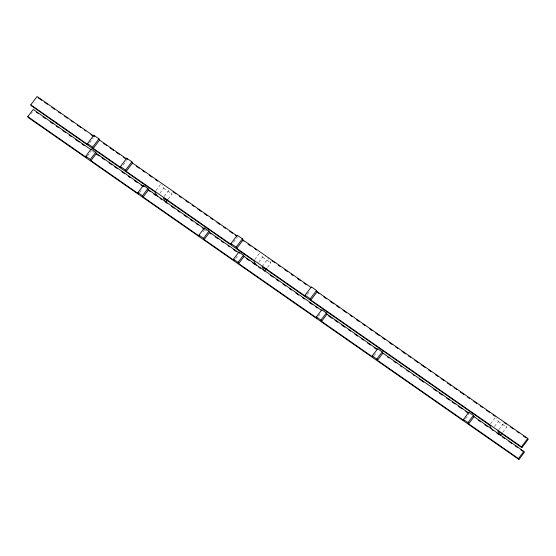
<?xml version="1.0" encoding="UTF-8"?>
<svg xmlns="http://www.w3.org/2000/svg" width="556" height="556" viewBox="0 0 556 556"><rect width="100%" height="100%" fill="white"/><g stroke="black" fill="none" stroke-linecap="round" stroke-linejoin="round"><path stroke-width="0.42" stroke-dasharray="2.78 2.08" d="M31.24 113.612L32.227 112.312M89.592 142.892L93.471 137.77M87.382 156.166L91.337 150.947M123.029 165.215L126.42 160.733M139.542 192.522L141.523 189.909M155.895 190.618L160.74 184.217M159.808 193.342L163.679 188.22L161.921 184.898M164.208 196.407L169.045 190.006M168.114 199.131L171.992 194.009L170.588 191.354M203.037 231.782L205.011 229.169M233.548 242.242L237.419 237.113M235.612 258.47L238.079 255.204M254.759 259.52L259.603 253.112M258.672 262.237L262.543 257.115L261.139 254.46M262.098 266.588L268.395 258.262M267.464 267.387L270.855 262.905L268.75 258.929M307.183 294.534L309.602 291.33M318.498 316.232L319.978 314.279M373.896 355.84L375.87 353.227M465.567 418.731L469.021 414.157M490.51 423.818L495.354 417.41M494.423 426.535L498.301 421.413L496.543 418.098M498.822 429.607L503.18 423.846M502.735 432.332L506.606 427.21L505.202 424.555M163.679 188.22L171.992 194.009M262.543 257.115L270.855 262.905M498.301 421.413L506.606 427.21M92.699 151.461L94.124 152.455M204.608 229.447L207.437 231.421"/><path stroke-width="0.83" d="M157.383 196.539L154.929 191.896L31.247 105.709L30.795 104.848L37.092 96.522L93.728 135.998M468.805 413.011L382.903 353.143L382.257 351.92L377.691 348.737L372.263 355.916L376.822 359.1L377.475 360.33L464.086 420.69L463.433 419.46L468.868 412.274L473.434 415.457L474.08 416.687L523.891 451.396L524.364 452.292L518.929 459.478L28.273 117.531L27.8 116.635L33.235 109.456L91.121 149.8M30.795 104.848L88.14 144.817L87.494 143.587L93.79 135.261L98.926 138.84L99.573 140.07L126.692 158.967M27.8 116.635L86.395 157.473L85.749 156.25L91.177 149.064L95.743 152.247L96.396 153.47L143.281 186.149M237.197 235.98L132.523 163.033L131.876 161.803L126.74 158.224L120.444 166.55L121.09 167.78L93.276 148.396L92.63 147.166L98.926 138.84M93.276 148.396L99.573 140.07M204.302 228.676L148.556 189.825L147.903 188.595L143.337 185.412L137.909 192.598L138.555 193.829L90.962 160.656L90.315 159.426L95.743 152.247M90.962 160.656L96.396 153.47M311.318 287.633L243.041 240.053L242.395 238.83L237.259 235.251L230.962 243.57L231.609 244.8L126.226 171.359L125.58 170.129L131.876 161.803M126.226 171.359L132.523 163.033M238.865 252.758L209.577 232.352L208.931 231.122L204.365 227.946L198.93 235.125L199.583 236.356L143.121 197.005L142.475 195.781L147.903 188.595M143.121 197.005L148.556 189.825M167.634 199.771L165.695 202.335L167.113 203.322M321.736 310.512L244.126 256.427L243.472 255.197L238.906 252.014L233.478 259.2L234.125 260.43L204.149 239.532L203.496 238.309L208.931 231.122M204.149 239.532L209.577 232.352M501.762 433.61L500.31 435.529L497.856 430.886L521.903 447.649L528.2 439.323L527.748 438.469L317.163 291.705L316.51 290.482L311.374 286.903L305.084 295.229L305.73 296.452L236.745 248.379L236.098 247.149L242.395 238.83M236.745 248.379L243.041 240.053M377.635 349.474L327.011 314.189L326.358 312.965L321.799 309.782L316.364 316.969L317.017 318.192L238.691 263.607L238.044 262.383L243.472 255.197M238.691 263.607L244.126 256.427M266.498 268.673L264.559 271.231L262.098 266.588L489.544 425.097L491.525 428.843M521.903 447.649L521.452 446.795L310.867 300.031L310.213 298.808L316.51 290.482M310.867 300.031L317.163 291.705M372.263 355.916L372.909 357.147L321.576 321.375L320.93 320.145L326.358 312.965M321.576 321.375L327.011 314.189M376.822 359.1L382.257 351.92M377.475 360.33L382.903 353.143M518.929 459.478L518.456 458.582L468.652 423.867L467.999 422.643L473.434 415.457M468.652 423.867L474.08 416.687M521.452 446.795L527.748 438.469M518.456 458.582L523.891 451.396M38.253 97.877L41.811 100.351M44.654 102.332L47.496 104.313M51.757 107.287L54.599 109.268M58.158 111.749L60.291 113.229M64.552 116.204L67.394 118.185M70.953 120.666L73.086 122.146M77.347 125.121L80.905 127.595M84.456 130.076L85.874 131.063M90.85 134.531L92.984 136.018M103.645 143.448L106.488 145.429M110.046 147.91L113.598 150.384M116.44 152.365L119.283 154.346M123.55 157.32L124.968 158.307M136.345 166.237L139.188 168.218M142.739 170.692L144.873 172.179M149.14 175.154L151.983 177.135M155.534 179.609L157.668 181.096M173.069 191.827L175.898 193.801M179.435 196.268L181.555 197.748M185.801 200.702L188.63 202.676M192.167 205.143L194.294 206.624M197.832 209.084L201.369 211.551M204.198 213.525L207.027 215.499M210.564 217.959L212.684 219.439M216.93 222.4L219.759 224.367M223.297 226.834L225.423 228.314M229.663 231.275L232.498 233.242M235.327 235.216L236.738 236.203M242.402 240.15L243.813 241.13M248.059 244.091L250.888 246.065M254.426 248.532L256.545 250.005M271.947 260.743L274.796 262.724M278.347 265.198L280.481 266.685M284.741 269.66L287.584 271.641M291.142 274.115L293.269 275.602M297.536 278.57L300.379 280.558M303.93 283.032L306.064 284.519M317.441 292.442L318.859 293.436M323.835 296.897L326.678 298.885M330.229 301.359L333.788 303.833M336.63 305.814L339.473 307.795M343.024 310.276L346.583 312.75M350.134 315.231L352.268 316.711M356.528 319.686L359.371 321.667M362.929 324.141L365.063 325.628M369.323 328.603L372.166 330.584M375.724 333.058L379.275 335.539M382.118 337.52L384.96 339.501M389.228 342.468L392.07 344.456M395.622 346.93L397.755 348.417M402.016 351.385L405.574 353.866M408.417 355.847L410.55 357.334M414.811 360.302L418.369 362.783M421.212 364.764L425.472 367.731M428.315 369.712L431.157 371.693M435.424 374.668L438.267 376.648M441.11 378.629L443.952 380.61M447.51 383.091L451.062 385.565M453.904 387.546L456.747 389.527M460.298 392.008L463.857 394.482M467.408 396.956L469.542 398.443M473.802 401.418L476.652 403.399M480.203 405.873L482.337 407.36M486.597 410.335L489.44 412.316M492.998 414.79L495.132 416.277M504.146 422.56L506.273 424.04M510.512 427.001L513.348 428.975M516.885 431.435L519.005 432.915M523.252 435.876L526.08 437.843M87.494 143.587L92.63 147.166M120.444 166.55L125.58 170.129M230.962 243.57L236.098 247.149M305.084 295.229L310.213 298.808M36.55 112.333L38.684 113.82M42.944 116.788L45.787 118.769M50.054 121.743L52.896 123.724M56.455 126.198L58.582 127.685M62.849 130.66L65.691 132.641M69.243 135.115L71.376 136.602M75.644 139.577L79.195 142.051M82.038 144.032L84.171 145.519M96.257 153.942L99.1 155.923M101.943 157.904L104.785 159.885M109.052 162.859L111.895 164.84M114.738 166.821L117.58 168.802M121.847 171.776L124.69 173.757M128.241 176.231L130.375 177.718M134.642 180.693L137.485 182.674M141.036 185.148L142.461 186.142M148.146 190.103L150.28 191.591M153.831 194.065L155.965 195.552M160.156 198.471L161.539 199.437M171.352 206.276L174.181 208.25M177.718 210.717L179.845 212.197M184.092 215.151L186.92 217.125M190.458 219.592L192.578 221.066M196.115 223.533L198.235 225.013M202.481 227.974L203.899 228.961M209.556 232.901L210.974 233.888M215.214 236.849L218.049 238.816M221.587 241.283L223.707 242.763M227.953 245.717L229.364 246.704M233.61 249.665L236.439 251.639M246.343 258.54L249.171 260.514M252.709 262.974L254.836 264.454M258.325 266.887L260.403 268.339M270.244 275.199L273.086 277.18M276.645 279.654L278.771 281.141M283.039 284.109L285.881 286.097M289.433 288.571L291.566 290.058M295.834 293.026L298.676 295.007M302.228 297.488L304.361 298.975M309.338 302.436L312.18 304.424M315.732 306.898L317.156 307.885M328.526 315.815L332.078 318.289M334.927 320.27L337.77 322.251M341.321 324.732L344.873 327.206M348.431 329.68L350.558 331.167M354.825 334.142L357.668 336.123M361.219 338.597L363.353 340.084M367.62 343.059L370.463 345.04M374.014 347.514L376.148 349.001M387.518 356.924L388.943 357.918M393.919 361.386L396.053 362.873M400.313 365.841L401.738 366.835M406.714 370.303L408.841 371.783M413.108 374.758L414.533 375.752M419.502 379.22L423.769 382.187M433.722 389.124L436.564 391.104M439.407 393.085L442.249 395.066M446.517 398.04L449.359 400.021M452.202 402.002L455.044 403.983M458.596 406.457L462.147 408.938M465.706 411.412L467.839 412.899M478.501 420.329L480.627 421.816M484.895 424.784L487.737 426.772M492.004 429.739L493.387 430.705M496.849 433.117L498.927 434.57M502.436 437.009L504.556 438.489M508.803 441.45L511.631 443.417M515.169 445.884L517.288 447.365M520.826 449.832L522.946 451.305M85.749 156.25L90.315 159.426M137.909 192.598L142.475 195.781M198.93 235.125L203.496 238.309M233.478 259.2L238.044 262.383M316.364 316.969L320.93 320.145M463.433 419.46L467.999 422.643M256.246 265.441L253.793 260.799L163.235 197.693L165.222 201.439M238.906 252.014L239.56 253.244M143.337 185.412L143.99 186.642M126.74 158.224L127.387 159.454M93.79 135.261L94.437 136.491"/></g></svg>
